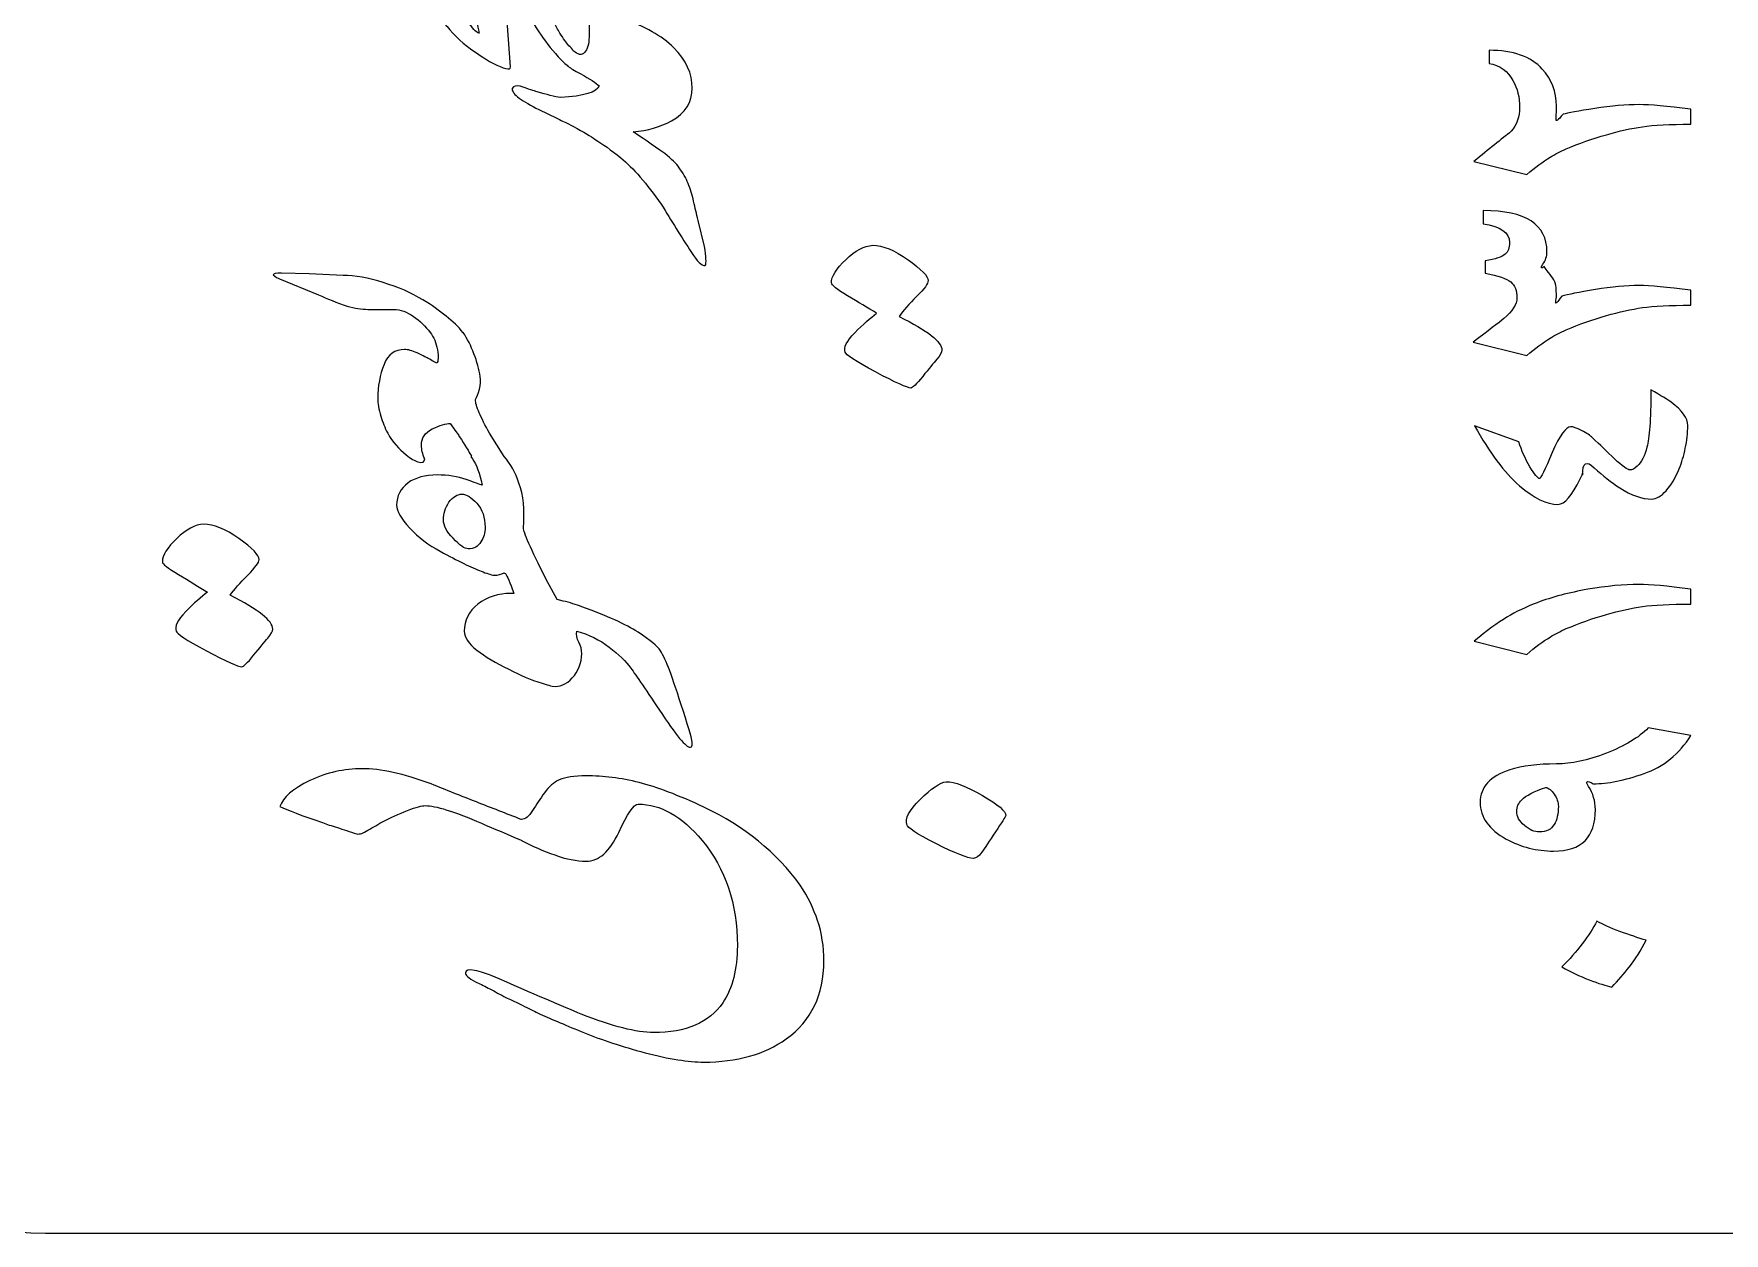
# Model space of a CAD drawing. Header units: millimetres. Extents: x 358 to 527, y 351 to 391.
# Drawn here: x 440.15 to 462.37, y 360.55 to 376.31 of the extents above; entities that cross this region are included whole.
import ezdxf

# ---------------------------------------------------------------- set-up
doc = ezdxf.new("R2010")
doc.units = ezdxf.units.MM
doc.header["$MEASUREMENT"] = 0
doc.layers.add('Layer 1', color=7, linetype='Continuous')

msp = doc.modelspace()

# ---------------------------------------------------------------- linework, layer by layer
at = {"layer": 'Layer 1', "color": 250, "lineweight": 18}
for points, knots in [([(436.5567, 364.3033), (436.5567, 364.3033), (436.5567, 386.8033), (436.5567, 386.8033), (436.5567, 388.8687), (438.2413, 390.5533), (440.3067, 390.5533), (440.3067, 390.5533), (462.8067, 390.5533), (462.8067, 390.5533), (464.8721, 390.5533), (466.5567, 388.8687), (466.5567, 386.8033), (466.5567, 386.8033), (466.5567, 364.3033), (466.5567, 364.3033), (466.5567, 362.2379), (464.8721, 360.5533), (462.8067, 360.5533), (462.8067, 360.5533), (440.3067, 360.5533), (440.3067, 360.5533), (438.2413, 360.5533), (436.5567, 362.2379), (436.5567, 364.3033)], [0, 0, 0, 0, 0.125, 0.125, 0.125, 0.25, 0.25, 0.25, 0.375, 0.375, 0.375, 0.5, 0.5, 0.5, 0.625, 0.625, 0.625, 0.75, 0.75, 0.75, 0.875, 0.875, 0.875, 1, 1, 1, 1]), ([(445.5773, 376.415), (445.5049, 376.5014), (445.4061, 376.6249), (445.2773, 376.7871), (445.1574, 376.9459), (445.0781, 377.0535), (445.041, 377.1135), (445.041, 377.1135), (444.7976, 377.4839), (444.7976, 377.4839), (444.7905, 377.4751), (444.7676, 377.4381), (444.7306, 377.3763), (444.7058, 377.3287), (444.6724, 377.304), (444.6265, 377.304), (444.4272, 377.394), (444.2296, 377.5174), (444.032, 377.6762), (443.8469, 377.8314), (443.7622, 377.9214), (443.7798, 377.9496), (443.8751, 378.2283), (443.9368, 378.3941), (443.9597, 378.4452), (444.0462, 378.6287), (444.145, 378.7204), (444.2543, 378.7204), (444.3302, 378.7204), (444.4289, 378.6851), (444.5489, 378.6163), (444.6671, 378.5405), (444.7676, 378.454), (444.854, 378.3588), (444.944, 378.2512), (445.0163, 378.126), (445.071, 377.9813), (445.198, 377.6056), (445.325, 377.2987), (445.452, 377.0588), (445.5752, 376.8227), (445.7207, 376.6105), (445.8899, 376.424), (445.8899, 376.424), (445.9018, 376.4167), (445.9018, 376.4167), (445.9247, 376.3779), (445.9477, 376.3532), (445.9688, 376.3409), (445.99, 376.3285), (446.0006, 376.3232), (446.0041, 376.3232), (445.997, 376.3532), (445.9741, 376.4837), (445.9318, 376.7113), (445.9053, 376.8788), (445.8912, 377.02), (445.8912, 377.1346), (445.8912, 377.2986), (445.9018, 377.4344), (445.9212, 377.5367), (445.9424, 377.6444), (445.9917, 377.6973), (446.0711, 377.6973), (446.1029, 377.6973), (446.1611, 377.6779), (446.2475, 377.6408), (446.3375, 377.5915), (446.4275, 377.5297), (446.5156, 377.4539), (446.5756, 377.4027), (446.6691, 377.2193), (446.7996, 376.9035), (446.9319, 376.5896), (447.0201, 376.3955), (447.0659, 376.3232), (447.1136, 376.2509), (447.1524, 376.1962), (447.1823, 376.1574), (447.2099, 376.1366), (447.2303, 376.1138), (447.2432, 376.0892), (447.305, 376.0353), (447.3542, 376.0282), (447.3905, 376.0692), (447.4293, 376.1098), (447.4487, 376.1786), (447.4505, 376.2756), (447.4523, 376.3726), (447.4523, 376.4432), (447.4523, 376.4873), (447.4593, 376.556), (447.4999, 376.5914), (447.5722, 376.5914), (447.6233, 376.5914), (447.7327, 376.5631), (447.8967, 376.5084), (448.186, 376.4114), (448.4083, 376.2862), (448.5635, 376.1309), (448.7258, 375.9687), (448.8069, 375.7923), (448.8069, 375.5983), (448.8069, 375.4166), (448.7152, 375.2737), (448.5335, 375.1697), (448.3889, 375.0905), (448.2208, 375.0419), (448.0297, 375.0257), (448.1354, 374.9555), (448.274, 374.8607), (448.4453, 374.741), (448.5353, 374.6687), (448.5988, 374.6069), (448.6358, 374.554), (448.6852, 374.4852), (448.724, 374.4164), (448.7522, 374.3459), (448.7822, 374.2754), (448.8051, 374.1977), (448.8245, 374.1131), (448.844, 374.0284), (448.8634, 373.9455), (448.8845, 373.8626), (448.8845, 373.8626), (448.9674, 373.5204), (448.9674, 373.5204), (448.9904, 373.3828), (448.9939, 373.2981), (448.978, 373.2681), (448.9286, 373.2681), (448.8686, 373.3246), (448.7963, 373.4393), (448.7311, 373.5416), (448.664, 373.6474), (448.597, 373.7532), (448.53, 373.8608), (448.4647, 373.9667), (448.3994, 374.0742), (448.2089, 374.3459), (448.0308, 374.5505), (447.8668, 374.6846), (447.738, 374.7869), (447.6269, 374.868), (447.5299, 374.9262), (447.4752, 374.965), (447.38, 375.0215), (447.2459, 375.0973), (447.2459, 375.0973), (447.1434, 375.1473), (447.1434, 375.1473), (447.1154, 375.1592), (447.0885, 375.172), (447.0624, 375.1856), (447.0499, 375.1918), (447.0378, 375.1981), (447.026, 375.2046), (447.026, 375.2046), (446.7908, 375.3195), (446.7908, 375.3195), (446.6849, 375.3707), (446.5985, 375.4219), (446.5333, 375.4695), (446.468, 375.5135), (446.4362, 375.5559), (446.4398, 375.593), (446.4574, 375.6282), (446.4909, 375.6388), (446.5439, 375.6247), (446.6567, 375.5859), (446.7308, 375.563), (446.7661, 375.5524), (446.8962, 375.5132), (446.9992, 375.4877), (447.0737, 375.4763), (447.3857, 375.4937), (447.5548, 375.5447), (447.5828, 375.63), (447.544, 375.6671), (447.461, 375.7217), (447.3341, 375.7905), (447.2582, 375.8311), (447.2071, 375.8629), (447.1788, 375.8822), (447.1724, 375.8874), (447.1669, 375.8933), (447.1622, 375.8999), (447.124, 375.931), (447.0835, 375.9693), (447.0431, 376.0127), (446.946, 376.1204), (446.8631, 376.228), (446.7908, 376.3391), (446.6973, 376.4802), (446.6162, 376.616), (446.5474, 376.7465), (446.5403, 376.7571), (446.5033, 376.8312), (446.438, 376.9688), (446.4045, 376.9688), (446.3798, 376.9141), (446.3657, 376.803), (446.3621, 376.7078), (446.3657, 376.5772), (446.3763, 376.4167), (446.3763, 376.4167), (446.4186, 375.8787), (446.4186, 375.8787), (446.4186, 375.854), (446.3975, 375.847), (446.3569, 375.8576), (446.2669, 375.8787), (446.1364, 375.9458), (445.9688, 376.0622), (445.8017, 376.1753), (445.6742, 376.2919), (445.5844, 376.4119), (445.5844, 376.4119), (445.5773, 376.415), (445.5773, 376.415)], [0, 0, 0, 0, 0.0136986, 0.0136986, 0.0136986, 0.0273973, 0.0273973, 0.0273973, 0.0410959, 0.0410959, 0.0410959, 0.0547945, 0.0547945, 0.0547945, 0.0684932, 0.0684932, 0.0684932, 0.0821918, 0.0821918, 0.0821918, 0.0958904, 0.0958904, 0.0958904, 0.109589, 0.109589, 0.109589, 0.1232877, 0.1232877, 0.1232877, 0.1369863, 0.1369863, 0.1369863, 0.1506849, 0.1506849, 0.1506849, 0.1643836, 0.1643836, 0.1643836, 0.1780822, 0.1780822, 0.1780822, 0.1917808, 0.1917808, 0.1917808, 0.2054795, 0.2054795, 0.2054795, 0.2191781, 0.2191781, 0.2191781, 0.2328767, 0.2328767, 0.2328767, 0.2465753, 0.2465753, 0.2465753, 0.260274, 0.260274, 0.260274, 0.2739726, 0.2739726, 0.2739726, 0.2876712, 0.2876712, 0.2876712, 0.3013699, 0.3013699, 0.3013699, 0.3150685, 0.3150685, 0.3150685, 0.3287671, 0.3287671, 0.3287671, 0.3424658, 0.3424658, 0.3424658, 0.3561644, 0.3561644, 0.3561644, 0.369863, 0.369863, 0.369863, 0.3835616, 0.3835616, 0.3835616, 0.3972603, 0.3972603, 0.3972603, 0.4109589, 0.4109589, 0.4109589, 0.4246575, 0.4246575, 0.4246575, 0.4383562, 0.4383562, 0.4383562, 0.4520548, 0.4520548, 0.4520548, 0.4657534, 0.4657534, 0.4657534, 0.4794521, 0.4794521, 0.4794521, 0.4931507, 0.4931507, 0.4931507, 0.5068493, 0.5068493, 0.5068493, 0.5205479, 0.5205479, 0.5205479, 0.5342466, 0.5342466, 0.5342466, 0.5479452, 0.5479452, 0.5479452, 0.5616438, 0.5616438, 0.5616438, 0.5753425, 0.5753425, 0.5753425, 0.5890411, 0.5890411, 0.5890411, 0.6027397, 0.6027397, 0.6027397, 0.6164384, 0.6164384, 0.6164384, 0.630137, 0.630137, 0.630137, 0.6438356, 0.6438356, 0.6438356, 0.6575342, 0.6575342, 0.6575342, 0.6712329, 0.6712329, 0.6712329, 0.6849315, 0.6849315, 0.6849315, 0.6986301, 0.6986301, 0.6986301, 0.7123288, 0.7123288, 0.7123288, 0.7260274, 0.7260274, 0.7260274, 0.739726, 0.739726, 0.739726, 0.7534247, 0.7534247, 0.7534247, 0.7671233, 0.7671233, 0.7671233, 0.7808219, 0.7808219, 0.7808219, 0.7945205, 0.7945205, 0.7945205, 0.8082192, 0.8082192, 0.8082192, 0.8219178, 0.8219178, 0.8219178, 0.8356164, 0.8356164, 0.8356164, 0.8493151, 0.8493151, 0.8493151, 0.8630137, 0.8630137, 0.8630137, 0.8767123, 0.8767123, 0.8767123, 0.890411, 0.890411, 0.890411, 0.9041096, 0.9041096, 0.9041096, 0.9178082, 0.9178082, 0.9178082, 0.9315068, 0.9315068, 0.9315068, 0.9452055, 0.9452055, 0.9452055, 0.9589041, 0.9589041, 0.9589041, 0.9726027, 0.9726027, 0.9726027, 0.9863014, 0.9863014, 0.9863014, 1, 1, 1, 1]), ([(451.6802, 371.6594), (451.7014, 371.6594), (451.7525, 371.7106), (451.8355, 371.8111), (451.9184, 371.9135), (451.9801, 371.9875), (452.0207, 372.0369), (452.0666, 372.0881), (452.0877, 372.1286), (452.0877, 372.1551), (452.0877, 372.2662), (451.9007, 372.4144), (451.5251, 372.5996), (451.5797, 372.6755), (451.6573, 372.7636), (451.7579, 372.8642), (451.8584, 372.9629), (451.9078, 373.0317), (451.9078, 373.0706), (451.9078, 373.1288), (451.8196, 373.2205), (451.6432, 373.3439), (451.4651, 373.4709), (451.3098, 373.5344), (451.1793, 373.5344), (451.0682, 373.5291), (450.95, 373.4657), (450.8248, 373.3457), (450.6995, 373.2275), (450.636, 373.1252), (450.636, 373.0388), (450.636, 373.0124), (450.7066, 372.9559), (450.8477, 372.8712), (450.9888, 372.7865), (451.1176, 372.7107), (451.2305, 372.6419), (451.1476, 372.5819), (451.0523, 372.4973), (450.943, 372.3861), (450.8354, 372.2732), (450.793, 372.1886), (450.8177, 372.1304), (450.8177, 372.0986), (450.95, 372.0122), (451.2146, 371.8711), (451.481, 371.73), (451.6344, 371.6594), (451.6802, 371.6594)], [0, 0, 0, 0, 0.0625, 0.0625, 0.0625, 0.125, 0.125, 0.125, 0.1875, 0.1875, 0.1875, 0.25, 0.25, 0.25, 0.3125, 0.3125, 0.3125, 0.375, 0.375, 0.375, 0.4375, 0.4375, 0.4375, 0.5, 0.5, 0.5, 0.5625, 0.5625, 0.5625, 0.625, 0.625, 0.625, 0.6875, 0.6875, 0.6875, 0.75, 0.75, 0.75, 0.8125, 0.8125, 0.8125, 0.875, 0.875, 0.875, 0.9375, 0.9375, 0.9375, 1, 1, 1, 1]), ([(445.3602, 372.3879), (445.302, 372.4708), (445.2297, 372.5414), (445.1433, 372.5996), (445.0568, 372.6613), (444.9704, 372.6931), (444.884, 372.6931), (444.884, 372.6931), (444.5435, 372.6931), (444.5435, 372.6931), (444.4607, 372.6931), (444.3689, 372.7072), (444.2702, 372.7337), (444.1326, 372.783), (444.0056, 372.8325), (443.8927, 372.8836), (443.8927, 372.8836), (443.3812, 373.0953), (443.3812, 373.0953), (443.3564, 373.0988), (443.3282, 373.1164), (443.2982, 373.1481), (443.2982, 373.1623), (443.3336, 373.1676), (443.4059, 373.1676), (443.4059, 373.1676), (443.7728, 373.1588), (443.7728, 373.1588), (443.7728, 373.1588), (444.2172, 373.1376), (444.2172, 373.1376), (444.3725, 373.1376), (444.5489, 373.1058), (444.7446, 373.0441), (444.9422, 372.9859), (445.115, 372.91), (445.2668, 372.8166), (445.4969, 372.676), (445.6729, 372.5337), (445.7927, 372.3896), (445.7927, 372.3896), (445.796, 372.3879), (445.796, 372.3879), (445.8506, 372.305), (445.8983, 372.2115), (445.937, 372.1092), (445.9776, 372.0051), (446.0041, 371.9046), (446.0182, 371.8094), (446.0288, 371.7564), (446.0252, 371.7017), (446.0111, 371.6435), (445.9952, 371.5853), (445.9776, 371.5394), (445.9565, 371.5094), (445.9565, 371.4671), (445.9741, 371.4089), (446.0076, 371.3331), (446.0393, 371.2607), (446.0834, 371.1708), (446.1416, 371.065), (446.1416, 371.065), (446.3339, 370.7598), (446.3339, 370.7598), (446.3339, 370.7598), (446.3326, 370.7594), (446.3326, 370.7594), (446.4187, 370.6625), (446.484, 370.5461), (446.528, 370.4088), (446.5879, 370.2536), (446.6056, 370.0578), (446.5862, 369.8197), (446.5862, 369.7703), (446.6832, 369.5498), (446.8807, 369.1529), (446.8807, 369.1529), (447.031, 368.8803), (447.031, 368.8803), (447.031, 368.8803), (447.11, 368.8601), (447.11, 368.8601), (447.1965, 368.839), (447.2794, 368.8125), (447.3552, 368.786), (447.6886, 368.6643), (447.9355, 368.5532), (448.0943, 368.4491), (448.253, 368.3468), (448.3501, 368.2657), (448.3888, 368.2075), (448.4259, 368.1476), (448.4665, 368.0611), (448.5106, 367.9429), (448.5529, 367.8265), (448.6129, 367.6484), (448.6905, 367.4084), (448.7681, 367.1686), (448.8069, 367.0274), (448.8069, 366.9816), (448.8069, 366.9551), (448.7998, 366.941), (448.7857, 366.941), (448.7487, 366.9128), (448.6234, 367.0557), (448.4135, 367.3697), (448.2037, 367.6836), (448.066, 367.8865), (448.0008, 367.9764), (447.9355, 368.0681), (447.8403, 368.1617), (447.7133, 368.2551), (447.5881, 368.3504), (447.4452, 368.4209), (447.2882, 368.465), (447.2811, 368.4174), (447.2899, 368.368), (447.3164, 368.3186), (447.3411, 368.2675), (447.3552, 368.2181), (447.3552, 368.1704), (447.3517, 368.0435), (447.3094, 367.9358), (447.2299, 367.8494), (447.1524, 367.7648), (447.0642, 367.7277), (446.9671, 367.7418), (446.9089, 367.7559), (446.8402, 367.7753), (446.7625, 367.8018), (446.6849, 367.8265), (446.5615, 367.8812), (446.3939, 367.9641), (446.2246, 368.047), (446.0852, 368.1299), (445.9759, 368.2145), (445.8647, 368.2992), (445.81, 368.3821), (445.81, 368.465), (445.81, 368.6061), (445.87, 368.7243), (445.99, 368.8196), (446.1117, 368.9148), (446.2563, 368.9607), (446.4239, 368.9607), (446.4239, 368.9607), (446.4592, 368.9604), (446.4592, 368.9604), (446.4592, 368.9604), (446.4256, 369.0577), (446.4256, 369.0577), (446.3833, 369.1723), (446.3533, 369.2306), (446.3322, 369.2306), (446.2969, 369.2093), (446.2546, 369.1988), (446.2034, 369.1988), (446.1576, 369.2058), (446.1011, 369.2234), (446.0323, 369.2517), (445.9054, 369.2993), (445.7254, 369.3875), (445.4944, 369.5145), (445.3426, 369.5939), (445.2086, 369.6945), (445.0921, 369.8197), (444.9775, 369.9432), (444.9211, 370.0437), (444.9211, 370.1196), (444.9211, 370.2395), (444.9722, 370.3383), (445.071, 370.4141), (445.168, 370.4829), (445.295, 370.5165), (445.4538, 370.5165), (445.5949, 370.5164), (445.7219, 370.497), (445.833, 370.4582), (445.9459, 370.4176), (446.0147, 370.3929), (446.0429, 370.3823), (446.0429, 370.3823), (446.0323, 370.4441), (446.0323, 370.4441), (445.9988, 370.5782), (445.953, 370.684), (445.8982, 370.7598), (445.8982, 370.7598), (445.9036, 370.763), (445.9036, 370.763), (445.8717, 370.8246), (445.8193, 370.9117), (445.7447, 371.0226), (445.7306, 371.0474), (445.69, 371.1038), (445.6248, 371.1938), (445.5701, 371.1938), (445.4908, 371.169), (445.3867, 371.1214), (445.2932, 371.0703), (445.2473, 370.9998), (445.2473, 370.9098), (445.2473, 370.8516), (445.2614, 370.7916), (445.2897, 370.7281), (445.2897, 370.684), (445.2597, 370.6699), (445.2015, 370.6875), (445.1591, 370.7016), (445.108, 370.7316), (445.0462, 370.781), (444.9493, 370.8569), (444.8681, 370.9503), (444.8029, 371.065), (444.764, 371.1373), (444.7358, 371.2114), (444.7147, 371.2872), (444.6864, 371.3808), (444.6723, 371.4583), (444.6723, 371.5254), (444.6723, 371.6823), (444.7006, 371.8305), (444.7553, 371.9699), (444.8064, 372.1004), (444.8963, 372.1656), (445.0251, 372.1656), (445.0692, 372.1656), (445.1239, 372.1498), (445.1891, 372.1198), (445.228, 372.1022), (445.2632, 372.0863), (445.2932, 372.0704), (445.325, 372.0546), (445.3761, 372.0263), (445.4484, 371.984), (445.4696, 372.0087), (445.4714, 372.0669), (445.4573, 372.1604), (445.4414, 372.2538), (445.4096, 372.3297), (445.3602, 372.3879)], [0, 0, 0, 0, 0.0125, 0.0125, 0.0125, 0.025, 0.025, 0.025, 0.0375, 0.0375, 0.0375, 0.05, 0.05, 0.05, 0.0625, 0.0625, 0.0625, 0.075, 0.075, 0.075, 0.0875, 0.0875, 0.0875, 0.1, 0.1, 0.1, 0.1125, 0.1125, 0.1125, 0.125, 0.125, 0.125, 0.1375, 0.1375, 0.1375, 0.15, 0.15, 0.15, 0.1625, 0.1625, 0.1625, 0.175, 0.175, 0.175, 0.1875, 0.1875, 0.1875, 0.2, 0.2, 0.2, 0.2125, 0.2125, 0.2125, 0.225, 0.225, 0.225, 0.2375, 0.2375, 0.2375, 0.25, 0.25, 0.25, 0.2625, 0.2625, 0.2625, 0.275, 0.275, 0.275, 0.2875, 0.2875, 0.2875, 0.3, 0.3, 0.3, 0.3125, 0.3125, 0.3125, 0.325, 0.325, 0.325, 0.3375, 0.3375, 0.3375, 0.35, 0.35, 0.35, 0.3625, 0.3625, 0.3625, 0.375, 0.375, 0.375, 0.3875, 0.3875, 0.3875, 0.4, 0.4, 0.4, 0.4125, 0.4125, 0.4125, 0.425, 0.425, 0.425, 0.4375, 0.4375, 0.4375, 0.45, 0.45, 0.45, 0.4625, 0.4625, 0.4625, 0.475, 0.475, 0.475, 0.4875, 0.4875, 0.4875, 0.5, 0.5, 0.5, 0.5125, 0.5125, 0.5125, 0.525, 0.525, 0.525, 0.5375, 0.5375, 0.5375, 0.55, 0.55, 0.55, 0.5625, 0.5625, 0.5625, 0.575, 0.575, 0.575, 0.5875, 0.5875, 0.5875, 0.6, 0.6, 0.6, 0.6125, 0.6125, 0.6125, 0.625, 0.625, 0.625, 0.6375, 0.6375, 0.6375, 0.65, 0.65, 0.65, 0.6625, 0.6625, 0.6625, 0.675, 0.675, 0.675, 0.6875, 0.6875, 0.6875, 0.7, 0.7, 0.7, 0.7125, 0.7125, 0.7125, 0.725, 0.725, 0.725, 0.7375, 0.7375, 0.7375, 0.75, 0.75, 0.75, 0.7625, 0.7625, 0.7625, 0.775, 0.775, 0.775, 0.7875, 0.7875, 0.7875, 0.8, 0.8, 0.8, 0.8125, 0.8125, 0.8125, 0.825, 0.825, 0.825, 0.8375, 0.8375, 0.8375, 0.85, 0.85, 0.85, 0.8625, 0.8625, 0.8625, 0.875, 0.875, 0.875, 0.8875, 0.8875, 0.8875, 0.9, 0.9, 0.9, 0.9125, 0.9125, 0.9125, 0.925, 0.925, 0.925, 0.9375, 0.9375, 0.9375, 0.95, 0.95, 0.95, 0.9625, 0.9625, 0.9625, 0.975, 0.975, 0.975, 0.9875, 0.9875, 0.9875, 1, 1, 1, 1]), ([(445.7783, 370.2641), (445.7201, 370.2641), (445.6636, 370.2289), (445.609, 370.1601), (445.5596, 370.0842), (445.5367, 370.0067), (445.5367, 369.9272), (445.5367, 369.8514), (445.579, 369.7703), (445.6654, 369.6856), (445.7483, 369.5921), (445.8136, 369.5462), (445.8613, 369.5462), (445.9371, 369.5462), (445.9935, 369.5762), (446.027, 369.638), (446.0659, 369.6909), (446.0835, 369.7544), (446.0835, 369.8303), (446.0835, 369.9572), (446.0482, 370.0631), (445.9759, 370.1442), (445.9036, 370.2236), (445.8383, 370.2641), (445.7783, 370.2641)], [0, 0, 0, 0, 0.125, 0.125, 0.125, 0.25, 0.25, 0.25, 0.375, 0.375, 0.375, 0.5, 0.5, 0.5, 0.625, 0.625, 0.625, 0.75, 0.75, 0.75, 0.875, 0.875, 0.875, 1, 1, 1, 1]), ([(442.8856, 367.9959), (442.8397, 367.9959), (442.6862, 368.0664), (442.4199, 368.2075), (442.1553, 368.3486), (442.023, 368.4351), (442.023, 368.465), (441.9983, 368.5233), (442.0406, 368.6097), (442.1482, 368.7208), (442.2576, 368.8337), (442.3528, 368.9184), (442.4358, 368.9766), (442.3228, 369.0453), (442.1941, 369.123), (442.053, 369.2076), (441.9119, 369.2923), (441.8413, 369.347), (441.8413, 369.3752), (441.8413, 369.4616), (441.9049, 369.564), (442.03, 369.6821), (442.1553, 369.8021), (442.2735, 369.8638), (442.3846, 369.8709), (442.5151, 369.8709), (442.6704, 369.8073), (442.8485, 369.6804), (443.0249, 369.5551), (443.1131, 369.4651), (443.1131, 369.4052), (443.1131, 369.3681), (443.062, 369.2994), (442.9632, 369.1988), (442.8626, 369.1), (442.785, 369.0118), (442.7303, 368.936), (443.1061, 368.749), (443.293, 368.6008), (443.293, 368.4915), (443.293, 368.4633), (443.2718, 368.4245), (443.226, 368.3715), (443.1854, 368.3239), (443.1237, 368.2498), (443.0407, 368.1475), (442.9579, 368.0452), (442.9067, 367.9959), (442.8856, 367.9959)], [0, 0, 0, 0, 0.0625, 0.0625, 0.0625, 0.125, 0.125, 0.125, 0.1875, 0.1875, 0.1875, 0.25, 0.25, 0.25, 0.3125, 0.3125, 0.3125, 0.375, 0.375, 0.375, 0.4375, 0.4375, 0.4375, 0.5, 0.5, 0.5, 0.5625, 0.5625, 0.5625, 0.625, 0.625, 0.625, 0.6875, 0.6875, 0.6875, 0.75, 0.75, 0.75, 0.8125, 0.8125, 0.8125, 0.875, 0.875, 0.875, 0.9375, 0.9375, 0.9375, 1, 1, 1, 1]), ([(448.0978, 366.1914), (448.0396, 366.1914), (447.9532, 366.0679), (447.8403, 365.8192), (447.7221, 365.567), (447.5792, 365.4417), (447.4099, 365.4417), (447.2899, 365.4417), (447.1524, 365.4682), (446.9989, 365.5229), (446.8472, 365.5758), (446.7008, 365.6393), (446.5632, 365.7152), (446.5632, 365.7152), (446.56, 365.717), (446.56, 365.717), (446.56, 365.717), (446.5597, 365.7169), (446.5597, 365.7169), (446.2845, 365.8333), (446.1099, 365.9074), (446.0376, 365.9391), (445.6759, 366.0944), (445.429, 366.1719), (445.2985, 366.1719), (445.2544, 366.1719), (445.1767, 366.1508), (445.0657, 366.1085), (444.9457, 366.0609), (444.8398, 366.015), (444.7517, 365.9691), (444.7164, 365.9497), (444.6829, 365.9286), (444.6476, 365.9074), (444.6124, 365.8862), (444.5788, 365.8686), (444.5435, 365.8509), (444.4818, 365.8086), (444.4342, 365.7927), (444.3989, 365.7998), (444.3037, 365.8298), (444.2172, 365.858), (444.1414, 365.8827), (444.0655, 365.9056), (444.0003, 365.9286), (443.9456, 365.9497), (443.6686, 366.0414), (443.4835, 366.112), (443.3864, 366.1614), (443.4253, 366.2778), (443.5558, 366.3924), (443.7798, 366.5018), (444.0038, 366.6059), (444.2331, 366.657), (444.466, 366.657), (444.7076, 366.657), (445.011, 366.59), (445.3761, 366.456), (445.5719, 366.3766), (445.7695, 366.2972), (445.9687, 366.2195), (446.1663, 366.142), (446.3638, 366.0661), (446.5597, 365.9903), (446.5597, 365.9903), (446.5606, 365.9898), (446.5606, 365.9898), (446.5606, 365.9898), (446.5632, 365.9903), (446.5632, 365.9903), (446.6108, 365.9903), (446.6602, 366.0291), (446.7079, 366.1067), (446.7555, 366.1843), (446.8084, 366.2619), (446.8648, 366.3413), (446.923, 366.4207), (446.9866, 366.4772), (447.0589, 366.5124), (447.1382, 366.5459), (447.2547, 366.5636), (447.4099, 366.5636), (447.6374, 366.5636), (447.8703, 366.5336), (448.1084, 366.4754), (448.3395, 366.4172), (448.6252, 366.3078), (448.9657, 366.149), (449.4931, 365.8985), (449.9128, 365.5581), (450.2268, 365.126), (450.3274, 364.969), (450.4032, 364.8138), (450.4543, 364.6621), (450.509, 364.4963), (450.5373, 364.3181), (450.5373, 364.1294), (450.5373, 363.6849), (450.3715, 363.3445), (450.0416, 363.1064), (449.7594, 362.9035), (449.396, 362.8012), (448.9551, 362.8012), (448.7593, 362.8012), (448.5035, 362.8418), (448.186, 362.9246), (447.8791, 363.0076), (447.6145, 363.094), (447.3905, 363.184), (447.1594, 363.281), (446.9636, 363.3621), (446.8066, 363.4309), (446.7679, 363.452), (446.7097, 363.482), (446.632, 363.5191), (446.5561, 363.5579), (446.4538, 363.6055), (446.3304, 363.6638), (446.2546, 363.7061), (446.1858, 363.7431), (446.124, 363.7748), (446.0623, 363.8084), (446.0059, 363.8348), (445.9582, 363.856), (445.8647, 363.9071), (445.8206, 363.946), (445.8241, 363.9742), (445.8312, 364.013), (445.87, 364.0218), (445.9423, 364.0059), (446.0287, 363.9883), (446.1028, 363.9653), (446.1646, 363.9389), (446.7308, 363.6937), (447.1241, 363.5244), (447.3481, 363.4309), (447.7591, 363.2704), (448.0749, 363.1892), (448.2989, 363.1892), (448.724, 363.1892), (449.0256, 363.3197), (449.209, 363.5808), (449.3361, 363.7748), (449.3995, 364.0235), (449.3995, 364.3305), (449.3995, 364.8826), (449.2444, 365.3429), (448.9357, 365.7152), (448.6693, 366.0326), (448.3906, 366.1914), (448.0978, 366.1914)], [0, 0, 0, 0, 0.02, 0.02, 0.02, 0.04, 0.04, 0.04, 0.06, 0.06, 0.06, 0.08, 0.08, 0.08, 0.1, 0.1, 0.1, 0.12, 0.12, 0.12, 0.14, 0.14, 0.14, 0.16, 0.16, 0.16, 0.18, 0.18, 0.18, 0.2, 0.2, 0.2, 0.22, 0.22, 0.22, 0.24, 0.24, 0.24, 0.26, 0.26, 0.26, 0.28, 0.28, 0.28, 0.3, 0.3, 0.3, 0.32, 0.32, 0.32, 0.34, 0.34, 0.34, 0.36, 0.36, 0.36, 0.38, 0.38, 0.38, 0.4, 0.4, 0.4, 0.42, 0.42, 0.42, 0.44, 0.44, 0.44, 0.46, 0.46, 0.46, 0.48, 0.48, 0.48, 0.5, 0.5, 0.5, 0.52, 0.52, 0.52, 0.54, 0.54, 0.54, 0.56, 0.56, 0.56, 0.58, 0.58, 0.58, 0.6, 0.6, 0.6, 0.62, 0.62, 0.62, 0.64, 0.64, 0.64, 0.66, 0.66, 0.66, 0.68, 0.68, 0.68, 0.7, 0.7, 0.7, 0.72, 0.72, 0.72, 0.74, 0.74, 0.74, 0.76, 0.76, 0.76, 0.78, 0.78, 0.78, 0.8, 0.8, 0.8, 0.82, 0.82, 0.82, 0.84, 0.84, 0.84, 0.86, 0.86, 0.86, 0.88, 0.88, 0.88, 0.9, 0.9, 0.9, 0.92, 0.92, 0.92, 0.94, 0.94, 0.94, 0.96, 0.96, 0.96, 0.98, 0.98, 0.98, 1, 1, 1, 1]), ([(452.5022, 365.4788), (452.5393, 365.4788), (452.5763, 365.5052), (452.6098, 365.5563), (452.6521, 365.6146), (452.7121, 365.7045), (452.7932, 365.828), (452.8744, 365.9497), (452.9203, 366.022), (452.9308, 366.0414), (452.9308, 366.0979), (452.8267, 366.1843), (452.6204, 366.306), (452.414, 366.4259), (452.2552, 366.4859), (452.1459, 366.4859), (452.063, 366.4754), (451.9483, 366.3977), (451.8019, 366.2531), (451.6555, 366.1085), (451.5973, 365.9991), (451.6291, 365.9232), (451.6291, 365.8844), (451.7543, 365.8016), (452.0083, 365.6728), (452.2623, 365.544), (452.4264, 365.4788), (452.5022, 365.4788)], [0, 0, 0, 0, 0.1111111, 0.1111111, 0.1111111, 0.2222222, 0.2222222, 0.2222222, 0.3333333, 0.3333333, 0.3333333, 0.4444444, 0.4444444, 0.4444444, 0.5555556, 0.5555556, 0.5555556, 0.6666667, 0.6666667, 0.6666667, 0.7777778, 0.7777778, 0.7777778, 0.8888889, 0.8888889, 0.8888889, 1, 1, 1, 1])]:
    msp.add_open_spline(points, degree=3, knots=knots, dxfattribs=at)
at = {"layer": 'Layer 1', "color": 250, "lineweight": 9}
for points, knots in [([(459.683, 375.3471), (459.683, 375.4767), (459.6539, 375.594), (459.5948, 375.7007), (459.5278, 375.8233), (459.4228, 375.8982), (459.28, 375.9255), (459.28, 375.9255), (459.28, 376.0966), (459.28, 376.0966), (459.5966, 376.0966), (459.8302, 376.0146), (459.9801, 375.8506), (460.1036, 375.7166), (460.1662, 375.5534), (460.1662, 375.3629), (460.1662, 375.3629), (460.1662, 375.3241), (460.1662, 375.3241), (460.1662, 375.2686), (460.1644, 375.2236), (460.1609, 375.1883), (460.1574, 375.1531), (460.1883, 375.176), (460.2535, 375.2571), (460.3144, 375.2739), (460.4528, 375.2995), (460.6706, 375.333), (460.8884, 375.3665), (461.0833, 375.3832), (461.2535, 375.3832), (461.3963, 375.3832), (461.623, 375.3629), (461.9325, 375.3215), (461.9325, 375.3215), (461.9325, 375.1249), (461.9325, 375.1249), (461.6574, 375.1249), (461.4457, 375.1143), (461.2985, 375.0931), (461.1512, 375.0711), (460.9934, 375.0367), (460.8249, 374.9882), (460.6389, 374.9344), (460.4625, 374.8727), (460.295, 374.8021), (460.2174, 374.7677), (460.1468, 374.7307), (460.0833, 374.691), (459.9881, 374.6346), (459.8858, 374.5587), (459.7756, 374.4635), (459.7756, 374.4635), (459.0807, 374.6363), (459.0807, 374.6363), (459.2809, 374.7986), (459.444, 374.93), (459.5719, 375.0323), (459.6459, 375.1213), (459.683, 375.2263), (459.683, 375.3471)], [0, 0, 0, 0, 0.05, 0.05, 0.05, 0.1, 0.1, 0.1, 0.15, 0.15, 0.15, 0.2, 0.2, 0.2, 0.25, 0.25, 0.25, 0.3, 0.3, 0.3, 0.35, 0.35, 0.35, 0.4, 0.4, 0.4, 0.45, 0.45, 0.45, 0.5, 0.5, 0.5, 0.55, 0.55, 0.55, 0.6, 0.6, 0.6, 0.65, 0.65, 0.65, 0.7, 0.7, 0.7, 0.75, 0.75, 0.75, 0.8, 0.8, 0.8, 0.85, 0.85, 0.85, 0.9, 0.9, 0.9, 0.95, 0.95, 0.95, 1, 1, 1, 1]), ([(459.5507, 373.572), (459.5507, 373.7007), (459.4343, 373.7827), (459.2024, 373.8171), (459.2024, 373.8171), (459.2024, 373.9908), (459.2024, 373.9908), (459.7623, 373.9908), (460.0419, 373.8092), (460.0419, 373.4476), (460.0419, 373.3912), (460.0242, 373.3374), (459.989, 373.2862), (459.9537, 373.236), (459.9607, 373.2245), (460.011, 373.2545), (460.0022, 373.2563), (460.026, 373.2219), (460.0833, 373.1504), (460.1362, 373.087), (460.1636, 373.0226), (460.1636, 372.9573), (460.1636, 372.9485), (460.1636, 372.9379), (460.1644, 372.9247), (460.1653, 372.9115), (460.1662, 372.8965), (460.1662, 372.8797), (460.1662, 372.8489), (460.1627, 372.818), (460.1565, 372.788), (460.1503, 372.758), (460.1768, 372.7836), (460.2359, 372.8665), (460.3152, 372.8894), (460.4616, 372.9176), (460.6777, 372.9529), (460.8928, 372.9882), (461.0851, 373.0058), (461.2535, 373.0058), (461.3963, 373.0058), (461.623, 372.9855), (461.9325, 372.9441), (461.9325, 372.9441), (461.9325, 372.7475), (461.9325, 372.7475), (461.6574, 372.7475), (461.4457, 372.7369), (461.2985, 372.7157), (461.1512, 372.6937), (460.9934, 372.6593), (460.8249, 372.6108), (460.6389, 372.5579), (460.4625, 372.4953), (460.295, 372.4247), (460.2174, 372.3903), (460.1468, 372.3533), (460.0833, 372.3136), (459.9881, 372.2572), (459.8858, 372.1813), (459.7756, 372.0861), (459.7756, 372.0861), (459.0728, 372.2625), (459.0728, 372.2625), (459.2729, 372.4124), (459.407, 372.5155), (459.4757, 372.572), (459.5895, 372.6707), (459.6468, 372.7607), (459.6468, 372.8436), (459.6468, 372.9379), (459.6195, 373.0076), (459.5666, 373.0526), (459.5145, 373.0958), (459.4017, 373.1346), (459.228, 373.169), (459.228, 373.169), (459.228, 373.3295), (459.228, 373.3295), (459.3655, 373.3533), (459.4537, 373.3824), (459.4925, 373.4168), (459.5313, 373.4511), (459.5507, 373.5032), (459.5507, 373.572)], [0, 0, 0, 0, 0.0357143, 0.0357143, 0.0357143, 0.0714286, 0.0714286, 0.0714286, 0.1071429, 0.1071429, 0.1071429, 0.1428571, 0.1428571, 0.1428571, 0.1785714, 0.1785714, 0.1785714, 0.2142857, 0.2142857, 0.2142857, 0.25, 0.25, 0.25, 0.2857143, 0.2857143, 0.2857143, 0.3214286, 0.3214286, 0.3214286, 0.3571429, 0.3571429, 0.3571429, 0.3928571, 0.3928571, 0.3928571, 0.4285714, 0.4285714, 0.4285714, 0.4642857, 0.4642857, 0.4642857, 0.5, 0.5, 0.5, 0.5357143, 0.5357143, 0.5357143, 0.5714286, 0.5714286, 0.5714286, 0.6071429, 0.6071429, 0.6071429, 0.6428571, 0.6428571, 0.6428571, 0.6785714, 0.6785714, 0.6785714, 0.7142857, 0.7142857, 0.7142857, 0.75, 0.75, 0.75, 0.7857143, 0.7857143, 0.7857143, 0.8214286, 0.8214286, 0.8214286, 0.8571429, 0.8571429, 0.8571429, 0.8928571, 0.8928571, 0.8928571, 0.9285714, 0.9285714, 0.9285714, 0.9642857, 0.9642857, 0.9642857, 1, 1, 1, 1]), ([(461.4087, 371.6363), (461.5427, 371.5587), (461.6318, 371.5041), (461.6741, 371.4714), (461.8196, 371.3647), (461.8919, 371.2625), (461.8919, 371.1663), (461.8919, 371.0649), (461.8813, 370.9653), (461.8602, 370.8683), (461.8399, 370.7704), (461.8134, 370.6805), (461.7808, 370.5976), (461.7306, 370.4794), (461.6732, 370.3833), (461.6071, 370.3101), (461.5418, 370.2369), (461.4792, 370.1999), (461.4184, 370.1999), (461.2932, 370.1999), (461.153, 370.2492), (460.9978, 370.3471), (460.8875, 370.4177), (460.7764, 370.5059), (460.6644, 370.6108), (460.5613, 370.7104), (460.5092, 370.6796), (460.5092, 370.5182), (460.5233, 370.5526), (460.5128, 370.535), (460.4784, 370.4662), (460.3699, 370.2422), (460.2729, 370.1302), (460.1865, 370.1302), (460.0401, 370.1302), (459.8717, 370.2122), (459.6803, 370.3753), (459.4819, 370.5464), (459.2862, 370.8092), (459.0913, 371.1637), (459.0913, 371.1637), (459.6724, 370.9521), (459.6724, 370.9521), (459.7068, 370.8383), (459.7553, 370.729), (459.8179, 370.6249), (459.8814, 370.5208), (459.9228, 370.4688), (459.944, 370.4688), (459.959, 370.4688), (460.0154, 370.5826), (460.1115, 370.8101), (460.2077, 371.0367), (460.2897, 371.1505), (460.3567, 371.1505), (460.3849, 371.1505), (460.4316, 371.1337), (460.4978, 371.1002), (460.5639, 371.0667), (460.6115, 371.0349), (460.6415, 371.0058), (460.7376, 370.9133), (460.8329, 370.8207), (460.9281, 370.7298), (461.0348, 370.6311), (461.1027, 370.5826), (461.1318, 370.5826), (461.1609, 370.5826), (461.1935, 370.5984), (461.2279, 370.632), (461.2844, 370.6849), (461.3276, 370.7686), (461.3567, 370.8824), (461.3725, 370.9424), (461.3849, 371.0332), (461.3946, 371.1531), (461.4034, 371.2739), (461.4087, 371.4353), (461.4087, 371.6363)], [0, 0, 0, 0, 0.0384615, 0.0384615, 0.0384615, 0.0769231, 0.0769231, 0.0769231, 0.1153846, 0.1153846, 0.1153846, 0.1538462, 0.1538462, 0.1538462, 0.1923077, 0.1923077, 0.1923077, 0.2307692, 0.2307692, 0.2307692, 0.2692308, 0.2692308, 0.2692308, 0.3076923, 0.3076923, 0.3076923, 0.3461538, 0.3461538, 0.3461538, 0.3846154, 0.3846154, 0.3846154, 0.4230769, 0.4230769, 0.4230769, 0.4615385, 0.4615385, 0.4615385, 0.5, 0.5, 0.5, 0.5384615, 0.5384615, 0.5384615, 0.5769231, 0.5769231, 0.5769231, 0.6153846, 0.6153846, 0.6153846, 0.6538462, 0.6538462, 0.6538462, 0.6923077, 0.6923077, 0.6923077, 0.7307692, 0.7307692, 0.7307692, 0.7692308, 0.7692308, 0.7692308, 0.8076923, 0.8076923, 0.8076923, 0.8461538, 0.8461538, 0.8461538, 0.8846154, 0.8846154, 0.8846154, 0.9230769, 0.9230769, 0.9230769, 0.9615385, 0.9615385, 0.9615385, 1, 1, 1, 1]), ([(461.2535, 369.0782), (461.3963, 369.0782), (461.623, 369.0579), (461.9325, 369.0164), (461.9325, 369.0164), (461.9325, 368.8198), (461.9325, 368.8198), (461.6574, 368.8198), (461.4457, 368.8092), (461.2985, 368.7881), (461.1512, 368.766), (460.9934, 368.7316), (460.8249, 368.6831), (460.6389, 368.6302), (460.4625, 368.5676), (460.295, 368.4971), (460.2174, 368.4627), (460.1468, 368.4256), (460.0833, 368.3859), (459.9881, 368.3295), (459.8858, 368.2537), (459.7756, 368.1584), (459.7756, 368.1584), (459.0833, 368.3322), (459.0833, 368.3322), (459.25, 368.4715), (459.3946, 368.5764), (459.5145, 368.6478), (459.6354, 368.7202), (459.7685, 368.7828), (459.9149, 368.8383), (460.1098, 368.9124), (460.3311, 368.9706), (460.578, 369.0138), (460.8249, 369.057), (461.0507, 369.0782), (461.2535, 369.0782)], [0, 0, 0, 0, 0.0833333, 0.0833333, 0.0833333, 0.1666667, 0.1666667, 0.1666667, 0.25, 0.25, 0.25, 0.3333333, 0.3333333, 0.3333333, 0.4166667, 0.4166667, 0.4166667, 0.5, 0.5, 0.5, 0.5833333, 0.5833333, 0.5833333, 0.6666667, 0.6666667, 0.6666667, 0.75, 0.75, 0.75, 0.8333333, 0.8333333, 0.8333333, 0.9166667, 0.9166667, 0.9166667, 1, 1, 1, 1]), ([(461.3725, 367.1919), (461.3725, 367.1919), (461.9351, 367.0941), (461.9351, 367.0941), (461.7808, 366.8489), (461.5745, 366.6823), (461.3179, 366.5923), (461.0613, 366.5032), (460.839, 366.4583), (460.6512, 366.4583), (460.5621, 366.5068), (460.541, 366.4953), (460.5895, 366.4248), (460.6477, 366.3339), (460.6777, 366.2316), (460.6777, 366.1197), (460.6777, 365.9371), (460.6318, 365.8013), (460.5419, 365.7105), (460.451, 365.6197), (460.3144, 365.5747), (460.1292, 365.5747), (459.9078, 365.5747), (459.6997, 365.6276), (459.5066, 365.7325), (459.2782, 365.8578), (459.1636, 366.0182), (459.1636, 366.2131), (459.1636, 366.4159), (459.2932, 366.5588), (459.5533, 366.6417), (459.7174, 366.6937), (459.9211, 366.7193), (460.1662, 366.7193), (460.3602, 366.7193), (460.5789, 366.766), (460.8223, 366.8604), (461.0648, 366.9539), (461.2482, 367.065), (461.3725, 367.1919)], [0, 0, 0, 0, 0.0769231, 0.0769231, 0.0769231, 0.1538462, 0.1538462, 0.1538462, 0.2307692, 0.2307692, 0.2307692, 0.3076923, 0.3076923, 0.3076923, 0.3846154, 0.3846154, 0.3846154, 0.4615385, 0.4615385, 0.4615385, 0.5384615, 0.5384615, 0.5384615, 0.6153846, 0.6153846, 0.6153846, 0.6923077, 0.6923077, 0.6923077, 0.7692308, 0.7692308, 0.7692308, 0.8461538, 0.8461538, 0.8461538, 0.9230769, 0.9230769, 0.9230769, 1, 1, 1, 1]), ([(460.026, 366.4115), (459.8717, 366.3586), (459.7659, 366.304), (459.7112, 366.2493), (459.6662, 366.2043), (459.6442, 366.1532), (459.6442, 366.0967), (459.6442, 366.0297), (459.6777, 365.9671), (459.7447, 365.9107), (459.8117, 365.8542), (459.8779, 365.8251), (459.944, 365.8251), (460.0331, 365.8251), (460.0974, 365.8578), (460.1371, 365.9239), (460.1733, 365.9821), (460.1918, 366.0623), (460.1918, 366.1637), (460.1918, 366.2158), (460.1733, 366.2678), (460.1371, 366.3216), (460.101, 366.3745), (460.0639, 366.4054), (460.026, 366.4115)], [0, 0, 0, 0, 0.125, 0.125, 0.125, 0.25, 0.25, 0.25, 0.375, 0.375, 0.375, 0.5, 0.5, 0.5, 0.625, 0.625, 0.625, 0.75, 0.75, 0.75, 0.875, 0.875, 0.875, 1, 1, 1, 1]), ([(461.3461, 364.4019), (461.2791, 364.2722), (461.2041, 364.1549), (461.1212, 364.05), (461.0542, 363.9627), (460.9784, 363.8745), (460.8946, 363.7863), (460.8205, 363.804), (460.7209, 363.8357), (460.5957, 363.8833), (460.4713, 363.931), (460.3514, 363.9874), (460.2359, 364.0527), (460.3373, 364.1505), (460.4272, 364.2519), (460.5057, 364.356), (460.5842, 364.4609), (460.6477, 364.5588), (460.6979, 364.6523), (460.772, 364.6108), (460.8725, 364.5668), (461.0004, 364.5191), (461.1274, 364.4715), (461.2429, 364.4327), (461.3461, 364.4019)], [0, 0, 0, 0, 0.125, 0.125, 0.125, 0.25, 0.25, 0.25, 0.375, 0.375, 0.375, 0.5, 0.5, 0.5, 0.625, 0.625, 0.625, 0.75, 0.75, 0.75, 0.875, 0.875, 0.875, 1, 1, 1, 1])]:
    msp.add_open_spline(points, degree=3, knots=knots, dxfattribs=at)

doc.saveas('drawing.dxf')
